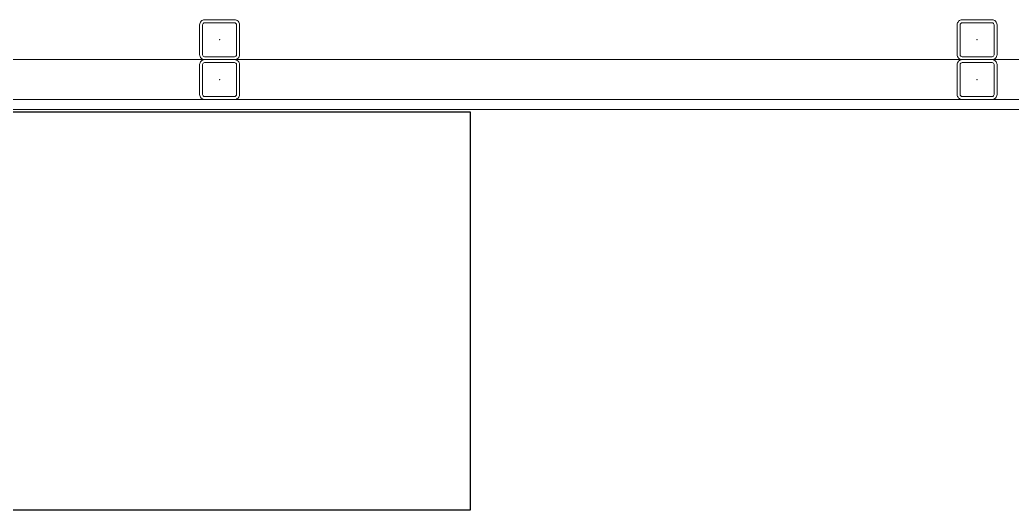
# Model space of a CAD drawing. Extents: x -1417 to 34975, y -245 to 8298.
# Drawn here: x 30929.3 to 31028.8, y 3072.3 to 3121.5 of the extents above; entities that cross this region are included whole.
import ezdxf

# ---------------------------------------------------------------- set-up
doc = ezdxf.new("R2010")
doc.units = 0
doc.layers.get('0').update_dxf_attribs({"color": 9, "lineweight": 9})
for name, color, linetype, lineweight in [('05', 9, 'Continuous', 9), ('06D', 9, 'Continuous', 9), ('10', 9, 'Continuous', 9), ('11', 9, 'Continuous', 9), ('33', 9, 'BATTING', 9)]:
    doc.layers.add(name, color=color, linetype=linetype, lineweight=lineweight)
doc.linetypes.add('BATTING', pattern='A,0.0001,-0.1,[134,ltypeshp.shx,S=0.1,R=0,X=-0.1,Y=0],-0.2,[134,ltypeshp.shx,S=0.1,R=180,X=0.1,Y=0],-0.1', length=0.4001)

# ---------------------------------------------------------------- blocks, each defined once
blk = doc.blocks.new('m-çalışma dolap modül')
at = {"lineweight": -3, "ltscale": 0.5}
blk.add_lwpolyline([(0, 40), (120, 40), (120, 0), (0, 0)], close=True, dxfattribs=at)
blk = doc.blocks.new('Prf-40x40')
for points in [[(1.5, -2), (-1.5, -2, -0.414214), (-2, -1.5), (-2, 1.5, -0.414214), (-1.5, 2), (1.5, 2, -0.414214), (2, 1.5), (2, -1.5, -0.414214)], [(1.5, -1.7), (-1.5, -1.7, -0.414214), (-1.7, -1.5), (-1.7, 1.5, -0.414214), (-1.5, 1.7), (1.5, 1.7, -0.414214), (1.7, 1.5), (1.7, -1.5, -0.414214)]]:
    blk.add_lwpolyline(points, format="xyb", close=True)
blk.add_point((0, 0))

msp = doc.modelspace()

# ---------------------------------------------------------------- linework, layer by layer
at = {"layer": '06D'}
msp.add_lwpolyline([(30861.826, 3117.499), (31473.326, 3117.499)], dxfattribs=at)
at = {"layer": '11'}
msp.add_lwpolyline([(31473.326, 3112.499), (31473.326, 3113.499), (30858.326, 3113.499), (30858.326, 3112.499), (31473.326, 3112.499)], dxfattribs=at)
at = {"layer": '33', "ltscale": 0.3}
msp.add_lwpolyline([(30858.926, 3117.499), (31473.326, 3117.499)], dxfattribs=at)

# ---------------------------------------------------------------- block references
at = {"layer": '05', "lineweight": -3}
msp.add_blockref('m-çalışma dolap modül', (30854.471, 3072.262), dxfattribs=at)
at = {"layer": '10', "xscale": -1}
for p in [(30949.326, 3119.499), (31025.326, 3119.499), (30949.326, 3115.499), (31025.326, 3115.499)]:
    msp.add_blockref('Prf-40x40', p, dxfattribs=at)

doc.saveas('drawing.dxf')
